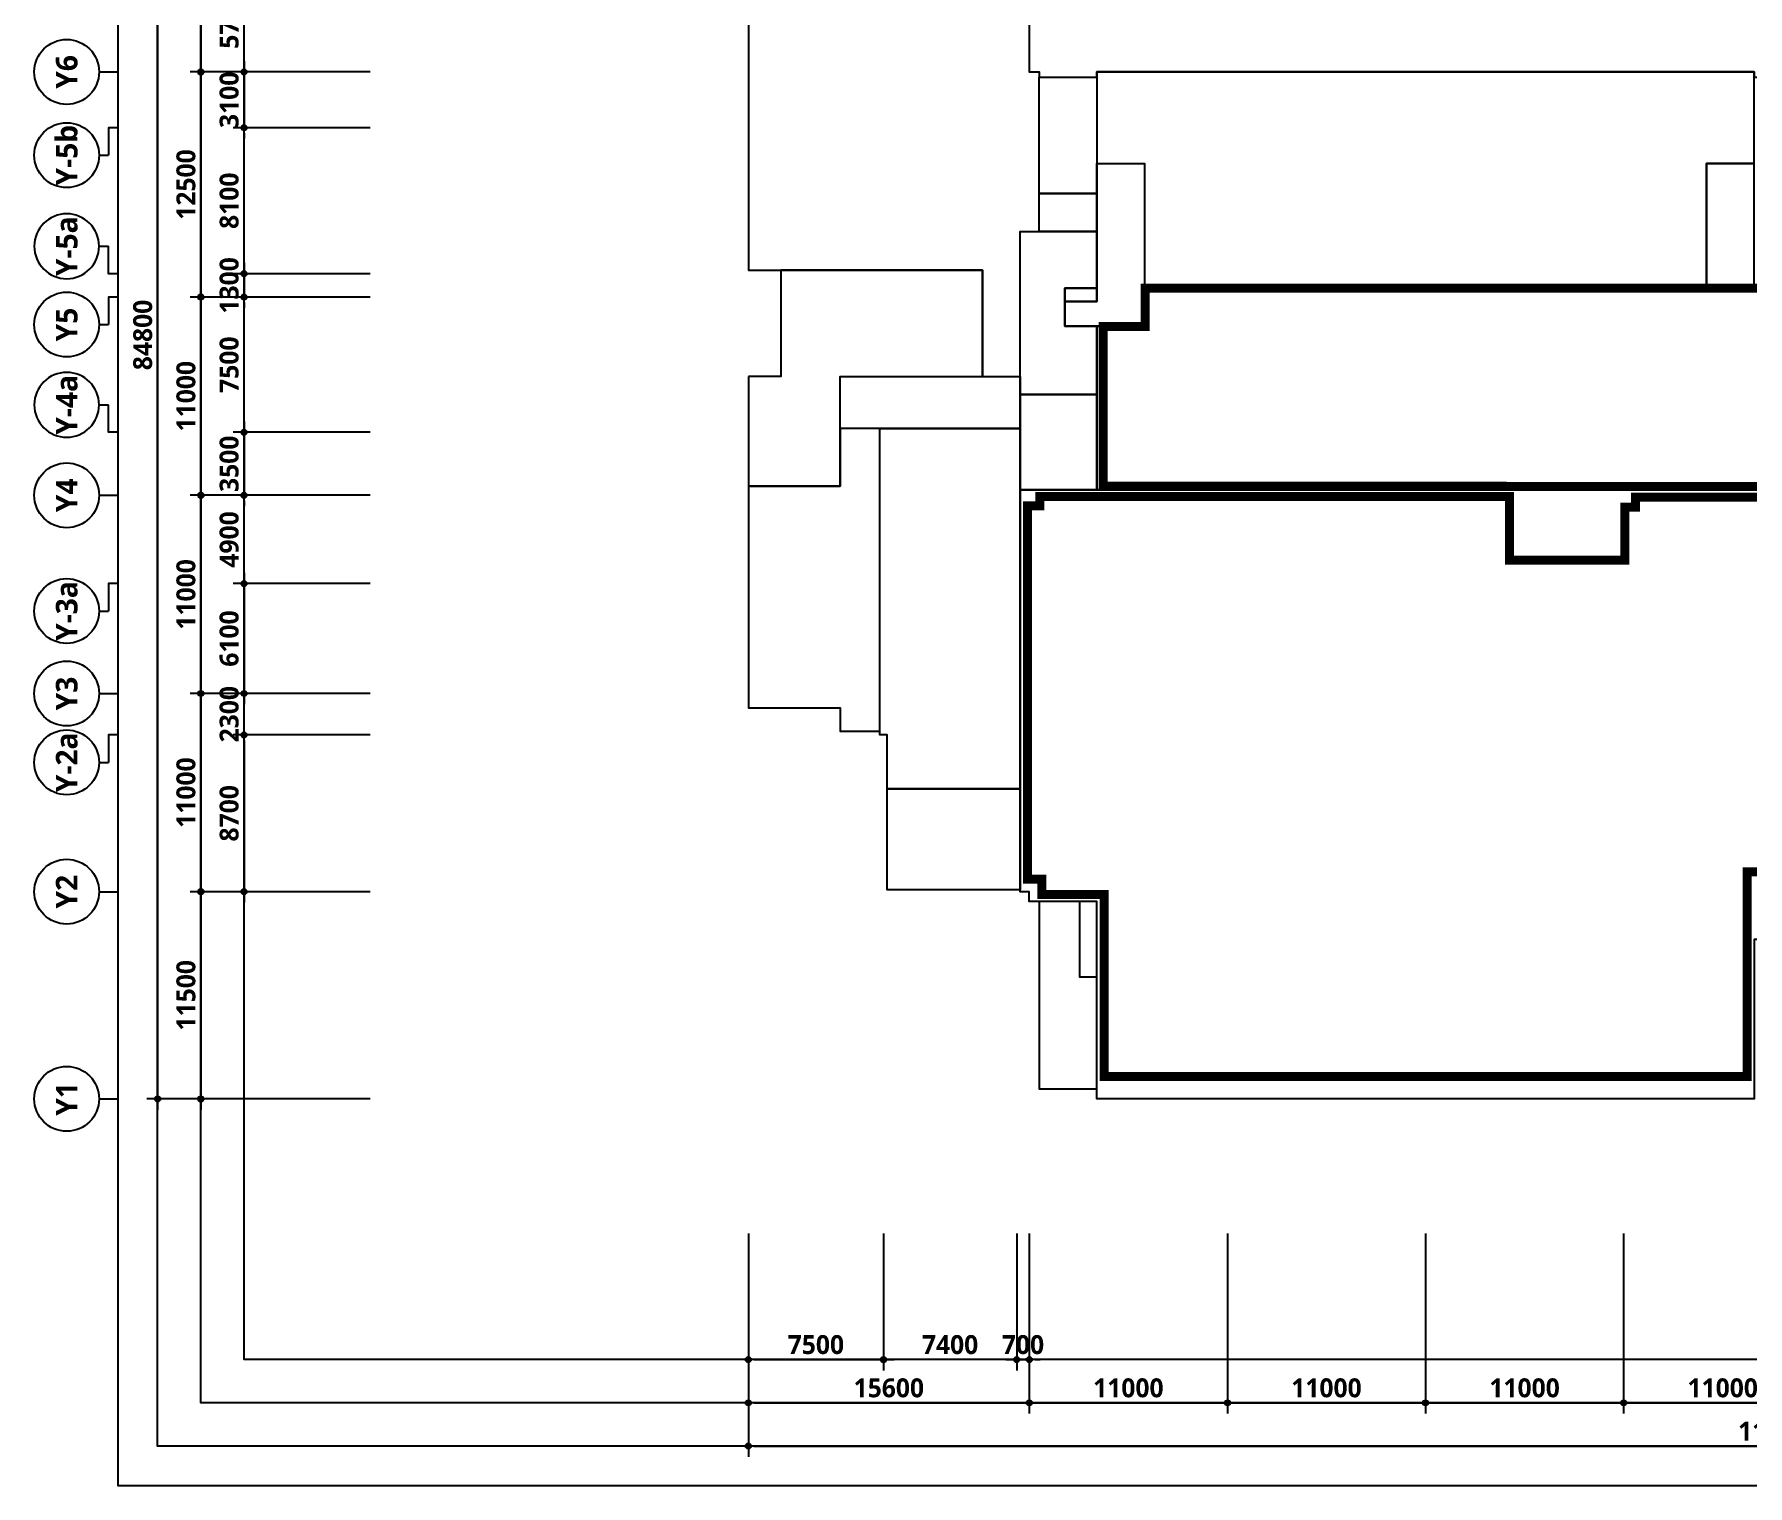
# Model space of a CAD drawing. Header units: millimetres. Extents: x -5354 to 997967, y -1313401 to 249081.
# Drawn here: x 11837 to 106977, y -1284597 to -1204037 of the extents above; entities that cross this region are included whole.
import ezdxf
from ezdxf.enums import TextEntityAlignment as Align

# ---------------------------------------------------------------- set-up
doc = ezdxf.new("R2010")
doc.units = ezdxf.units.MM
doc.header["$LTSCALE"] = 300
doc.header["$MEASUREMENT"] = 0
doc.header["$PDSIZE"] = -10
doc.layers.get('0').update_dxf_attribs({"linetype": 'CONTINUOUS'})
doc.layers.get('Defpoints').update_dxf_attribs({"color": 153, "linetype": 'CONTINUOUS'})
for name, color, linetype in [('A-ANNO-TEXT1', 7, 'CONTINUOUS'), ('A-ST-AXIS-BUB', 7, 'CONTINUOUS'), ('A-ST-AXIS-DIM', 7, 'CONTINUOUS'), ('ILDO_Cosinus Joint', 20, 'CONTINUOUS'), ('X-SEC-종$0$A-ST-AXIS-BUB', 7, 'CONTINUOUS')]:
    doc.layers.add(name, color=color, linetype=linetype)
doc.layers.add('Defpoint', color=161, linetype='CONTINUOUS', plot=False)
doc.layers.add('면적', color=210, linetype='CONTINUOUS', plot=False)
doc.styles.add('SH_대대리576', font='')
doc.styles.get('SH_대대리576').set_extended_font_data('NanumGothic', bold=True)
doc.dimstyles.new('SHP 600', dxfattribs={"dimscale": 300, "dimtxt": 3.5, "dimasz": 1, "dimexe": 2, "dimexo": 2, "dimgap": 1, "dimtad": 1, "dimdec": 0, "dimzin": 0, "dimdsep": 46, "dimtxsty": 'SH_대대리576', "dimblk": 'DIMDOT', "dimcen": 0.09, "dimclrt": 3, "dimadec": 0, "dimazin": 1, "dimtfac": 1, "dimtdec": 0, "dimtix": 1, "dimtmove": 2, "dimatfit": 0, "dimldrblk": 'DIMDOT', "dimfxl": 1, "dimtolj": 1, "dimtzin": 0, "dimarcsym": 0})

# ---------------------------------------------------------------- blocks, each defined once
blk = doc.blocks.new('DIMDOT')
at = {"color": 0}
blk.add_line((-2, 0), (2, 0), dxfattribs=at)
for radius in [0.5, 0.25]:
    blk.add_circle((0, 0), radius, dxfattribs=at)
blk = doc.blocks.new('*D1044')
at = {"layer": 'A-ST-AXIS-DIM', "color": 0, "lineweight": -2, "transparency": 16777216}
for p, q in [((30487, -1178326), (18087, -1178326)), ((18687, -1178626), (18687, -1262826)), ((30487, -1263126), (18087, -1263126))]:
    blk.add_line(p, q, dxfattribs=at)
at = {"layer": 'Defpoints', "color": 0, "transparency": 16777216}
for p in [(31087, -1178326), (18687, -1263126), (31087, -1263126)]:
    blk.add_point(p, dxfattribs=at)
at = {"layer": 'A-ST-AXIS-DIM', "color": 0, "lineweight": -2, "transparency": 16777216, "xscale": 300, "yscale": 300, "zscale": 300}
for p, rotation in [((18687, -1178326), 90), ((18687, -1263126), 270)]:
    blk.add_blockref('DIMDOT', p, dxfattribs=dict(at, rotation=rotation))
at = {"layer": 'A-ST-AXIS-DIM', "color": 3, "transparency": 16777216, "insert": (17862, -1220726), "char_height": 1050, "attachment_point": 5, "rotation": 90, "style": 'SH_대대리576'}
blk.add_mtext('\\A1;84800', dxfattribs=at)
blk = doc.blocks.new('*D1045')
at = {"layer": 'A-ST-AXIS-DIM', "color": 0, "lineweight": -2, "transparency": 16777216}
for p, q in [((30487, -1251626), (20487, -1251626)), ((21087, -1251926), (21087, -1262826)), ((30487, -1263126), (20487, -1263126))]:
    blk.add_line(p, q, dxfattribs=at)
at = {"layer": 'Defpoints', "color": 0, "transparency": 16777216}
for p in [(31087, -1251626), (21087, -1263126), (31087, -1263126)]:
    blk.add_point(p, dxfattribs=at)
at = {"layer": 'A-ST-AXIS-DIM', "color": 0, "lineweight": -2, "transparency": 16777216, "xscale": 300, "yscale": 300, "zscale": 300}
for p, rotation in [((21087, -1251626), 90), ((21087, -1263126), 270)]:
    blk.add_blockref('DIMDOT', p, dxfattribs=dict(at, rotation=rotation))
at = {"layer": 'A-ST-AXIS-DIM', "color": 3, "transparency": 16777216, "insert": (20262, -1257376), "char_height": 1050, "attachment_point": 5, "rotation": 90, "style": 'SH_대대리576'}
blk.add_mtext('\\A1;11500', dxfattribs=at)
blk = doc.blocks.new('*D1046')
at = {"layer": 'A-ST-AXIS-DIM', "color": 0, "lineweight": -2, "transparency": 16777216}
for p, q in [((30487, -1240626), (20487, -1240626)), ((21087, -1240926), (21087, -1251326)), ((30487, -1251626), (20487, -1251626))]:
    blk.add_line(p, q, dxfattribs=at)
at = {"layer": 'Defpoints', "color": 0, "transparency": 16777216}
for p in [(31087, -1240626), (21087, -1251626), (31087, -1251626)]:
    blk.add_point(p, dxfattribs=at)
at = {"layer": 'A-ST-AXIS-DIM', "color": 0, "lineweight": -2, "transparency": 16777216, "xscale": 300, "yscale": 300, "zscale": 300}
for p, rotation in [((21087, -1240626), 90), ((21087, -1251626), 270)]:
    blk.add_blockref('DIMDOT', p, dxfattribs=dict(at, rotation=rotation))
at = {"layer": 'A-ST-AXIS-DIM', "color": 3, "transparency": 16777216, "insert": (20262, -1246126), "char_height": 1050, "attachment_point": 5, "rotation": 90, "style": 'SH_대대리576'}
blk.add_mtext('\\A1;11000', dxfattribs=at)
blk = doc.blocks.new('*D1047')
at = {"layer": 'A-ST-AXIS-DIM', "color": 0, "lineweight": -2, "transparency": 16777216}
for p, q in [((30487, -1229626), (20487, -1229626)), ((21087, -1229926), (21087, -1240326)), ((30487, -1240626), (20487, -1240626))]:
    blk.add_line(p, q, dxfattribs=at)
at = {"layer": 'Defpoints', "color": 0, "transparency": 16777216}
for p in [(31087, -1229626), (21087, -1240626), (31087, -1240626)]:
    blk.add_point(p, dxfattribs=at)
at = {"layer": 'A-ST-AXIS-DIM', "color": 0, "lineweight": -2, "transparency": 16777216, "xscale": 300, "yscale": 300, "zscale": 300}
for p, rotation in [((21087, -1229626), 90), ((21087, -1240626), 270)]:
    blk.add_blockref('DIMDOT', p, dxfattribs=dict(at, rotation=rotation))
at = {"layer": 'A-ST-AXIS-DIM', "color": 3, "transparency": 16777216, "insert": (20262, -1235126), "char_height": 1050, "attachment_point": 5, "rotation": 90, "style": 'SH_대대리576'}
blk.add_mtext('\\A1;11000', dxfattribs=at)
blk = doc.blocks.new('*D1048')
at = {"layer": 'A-ST-AXIS-DIM', "color": 0, "lineweight": -2, "transparency": 16777216}
for p, q in [((30487, -1218626), (20487, -1218626)), ((21087, -1218926), (21087, -1229326)), ((30487, -1229626), (20487, -1229626))]:
    blk.add_line(p, q, dxfattribs=at)
at = {"layer": 'Defpoints', "color": 0, "transparency": 16777216}
for p in [(31087, -1218626), (21087, -1229626), (31087, -1229626)]:
    blk.add_point(p, dxfattribs=at)
at = {"layer": 'A-ST-AXIS-DIM', "color": 0, "lineweight": -2, "transparency": 16777216, "xscale": 300, "yscale": 300, "zscale": 300}
for p, rotation in [((21087, -1218626), 90), ((21087, -1229626), 270)]:
    blk.add_blockref('DIMDOT', p, dxfattribs=dict(at, rotation=rotation))
at = {"layer": 'A-ST-AXIS-DIM', "color": 3, "transparency": 16777216, "insert": (20262, -1224126), "char_height": 1050, "attachment_point": 5, "rotation": 90, "style": 'SH_대대리576'}
blk.add_mtext('\\A1;11000', dxfattribs=at)
blk = doc.blocks.new('*D1049')
at = {"layer": 'A-ST-AXIS-DIM', "color": 0, "lineweight": -2, "transparency": 16777216}
for p, q in [((30487, -1206126), (20487, -1206126)), ((21087, -1206426), (21087, -1218326)), ((30487, -1218626), (20487, -1218626))]:
    blk.add_line(p, q, dxfattribs=at)
at = {"layer": 'Defpoints', "color": 0, "transparency": 16777216}
for p in [(31087, -1206126), (21087, -1218626), (31087, -1218626)]:
    blk.add_point(p, dxfattribs=at)
at = {"layer": 'A-ST-AXIS-DIM', "color": 0, "lineweight": -2, "transparency": 16777216, "xscale": 300, "yscale": 300, "zscale": 300}
for p, rotation in [((21087, -1206126), 90), ((21087, -1218626), 270)]:
    blk.add_blockref('DIMDOT', p, dxfattribs=dict(at, rotation=rotation))
at = {"layer": 'A-ST-AXIS-DIM', "color": 3, "transparency": 16777216, "insert": (20262, -1212376), "char_height": 1050, "attachment_point": 5, "rotation": 90, "style": 'SH_대대리576'}
blk.add_mtext('\\A1;12500', dxfattribs=at)
blk = doc.blocks.new('*D1050')
at = {"layer": 'A-ST-AXIS-DIM', "color": 0, "lineweight": -2, "transparency": 16777216}
for p, q in [((30487, -1190826), (20487, -1190826)), ((21087, -1191126), (21087, -1205826)), ((30487, -1206126), (20487, -1206126))]:
    blk.add_line(p, q, dxfattribs=at)
at = {"layer": 'Defpoints', "color": 0, "transparency": 16777216}
for p in [(31087, -1190826), (21087, -1206126), (31087, -1206126)]:
    blk.add_point(p, dxfattribs=at)
at = {"layer": 'A-ST-AXIS-DIM', "color": 0, "lineweight": -2, "transparency": 16777216, "xscale": 300, "yscale": 300, "zscale": 300}
for p, rotation in [((21087, -1190826), 90), ((21087, -1206126), 270)]:
    blk.add_blockref('DIMDOT', p, dxfattribs=dict(at, rotation=rotation))
at = {"layer": 'A-ST-AXIS-DIM', "color": 3, "transparency": 16777216, "insert": (20262, -1198476), "char_height": 1050, "attachment_point": 5, "rotation": 90, "style": 'SH_대대리576'}
blk.add_mtext('\\A1;15300', dxfattribs=at)
blk = doc.blocks.new('A-ST-AXIS-BUB-1')
at = {"layer": 'A-ST-AXIS-BUB'}
blk.add_line((0, 350), (0, 0), dxfattribs=at)
blk.add_circle((0, 950), 600, dxfattribs=at)
blk = doc.blocks.new('*D1071')
at = {"layer": 'A-ST-AXIS-DIM', "color": 0, "lineweight": -2, "transparency": 16777216}
for p, q in [((51487, -1270597), (51487, -1280597)), ((67087, -1270597), (67087, -1280597)), ((51787, -1279997), (66787, -1279997))]:
    blk.add_line(p, q, dxfattribs=at)
at = {"layer": 'Defpoints', "color": 0, "transparency": 16777216}
for p in [(51487, -1269997), (67087, -1269997), (67087, -1279997)]:
    blk.add_point(p, dxfattribs=at)
at = {"layer": 'A-ST-AXIS-DIM', "color": 0, "lineweight": -2, "transparency": 16777216, "xscale": 300, "yscale": 300, "zscale": 300, "rotation": 180}
blk.add_blockref('DIMDOT', (51487, -1279997), dxfattribs=at)
at = {"layer": 'A-ST-AXIS-DIM', "color": 0, "lineweight": -2, "transparency": 16777216, "xscale": 300, "yscale": 300, "zscale": 300}
blk.add_blockref('DIMDOT', (67087, -1279997), dxfattribs=at)
at = {"layer": 'A-ST-AXIS-DIM', "color": 3, "transparency": 16777216, "insert": (59287, -1279172), "char_height": 1050, "attachment_point": 5, "style": 'SH_대대리576'}
blk.add_mtext('\\A1;15600', dxfattribs=at)
blk = doc.blocks.new('*D1072')
at = {"layer": 'A-ST-AXIS-DIM', "color": 0, "lineweight": -2, "transparency": 16777216}
for p, q in [((67087, -1270597), (67087, -1280597)), ((78087, -1270597), (78087, -1280597)), ((67387, -1279997), (77787, -1279997))]:
    blk.add_line(p, q, dxfattribs=at)
at = {"layer": 'Defpoints', "color": 0, "transparency": 16777216}
for p in [(67087, -1269997), (78087, -1269997), (78087, -1279997)]:
    blk.add_point(p, dxfattribs=at)
at = {"layer": 'A-ST-AXIS-DIM', "color": 0, "lineweight": -2, "transparency": 16777216, "xscale": 300, "yscale": 300, "zscale": 300, "rotation": 180}
blk.add_blockref('DIMDOT', (67087, -1279997), dxfattribs=at)
at = {"layer": 'A-ST-AXIS-DIM', "color": 0, "lineweight": -2, "transparency": 16777216, "xscale": 300, "yscale": 300, "zscale": 300}
blk.add_blockref('DIMDOT', (78087, -1279997), dxfattribs=at)
at = {"layer": 'A-ST-AXIS-DIM', "color": 3, "transparency": 16777216, "insert": (72587, -1279172), "char_height": 1050, "attachment_point": 5, "style": 'SH_대대리576'}
blk.add_mtext('\\A1;11000', dxfattribs=at)
blk = doc.blocks.new('*D1073')
at = {"layer": 'A-ST-AXIS-DIM', "color": 0, "lineweight": -2, "transparency": 16777216}
for p, q in [((78087, -1270597), (78087, -1280597)), ((89087, -1270597), (89087, -1280597)), ((78387, -1279997), (88787, -1279997))]:
    blk.add_line(p, q, dxfattribs=at)
at = {"layer": 'Defpoints', "color": 0, "transparency": 16777216}
for p in [(78087, -1269997), (89087, -1269997), (89087, -1279997)]:
    blk.add_point(p, dxfattribs=at)
at = {"layer": 'A-ST-AXIS-DIM', "color": 0, "lineweight": -2, "transparency": 16777216, "xscale": 300, "yscale": 300, "zscale": 300, "rotation": 180}
blk.add_blockref('DIMDOT', (78087, -1279997), dxfattribs=at)
at = {"layer": 'A-ST-AXIS-DIM', "color": 0, "lineweight": -2, "transparency": 16777216, "xscale": 300, "yscale": 300, "zscale": 300}
blk.add_blockref('DIMDOT', (89087, -1279997), dxfattribs=at)
at = {"layer": 'A-ST-AXIS-DIM', "color": 3, "transparency": 16777216, "insert": (83587, -1279172), "char_height": 1050, "attachment_point": 5, "style": 'SH_대대리576'}
blk.add_mtext('\\A1;11000', dxfattribs=at)
blk = doc.blocks.new('*D1074')
at = {"layer": 'A-ST-AXIS-DIM', "color": 0, "lineweight": -2, "transparency": 16777216}
for p, q in [((89087, -1270597), (89087, -1280597)), ((100087, -1270597), (100087, -1280597)), ((89387, -1279997), (99787, -1279997))]:
    blk.add_line(p, q, dxfattribs=at)
at = {"layer": 'Defpoints', "color": 0, "transparency": 16777216}
for p in [(89087, -1269997), (100087, -1269997), (100087, -1279997)]:
    blk.add_point(p, dxfattribs=at)
at = {"layer": 'A-ST-AXIS-DIM', "color": 0, "lineweight": -2, "transparency": 16777216, "xscale": 300, "yscale": 300, "zscale": 300, "rotation": 180}
blk.add_blockref('DIMDOT', (89087, -1279997), dxfattribs=at)
at = {"layer": 'A-ST-AXIS-DIM', "color": 0, "lineweight": -2, "transparency": 16777216, "xscale": 300, "yscale": 300, "zscale": 300}
blk.add_blockref('DIMDOT', (100087, -1279997), dxfattribs=at)
at = {"layer": 'A-ST-AXIS-DIM', "color": 3, "transparency": 16777216, "insert": (94587, -1279172), "char_height": 1050, "attachment_point": 5, "style": 'SH_대대리576'}
blk.add_mtext('\\A1;11000', dxfattribs=at)
blk = doc.blocks.new('*D1075')
at = {"layer": 'A-ST-AXIS-DIM', "color": 0, "lineweight": -2, "transparency": 16777216}
for p, q in [((100087, -1270597), (100087, -1280597)), ((111087, -1270597), (111087, -1280597)), ((100387, -1279997), (110787, -1279997))]:
    blk.add_line(p, q, dxfattribs=at)
at = {"layer": 'Defpoints', "color": 0, "transparency": 16777216}
for p in [(100087, -1269997), (111087, -1269997), (111087, -1279997)]:
    blk.add_point(p, dxfattribs=at)
at = {"layer": 'A-ST-AXIS-DIM', "color": 0, "lineweight": -2, "transparency": 16777216, "xscale": 300, "yscale": 300, "zscale": 300, "rotation": 180}
blk.add_blockref('DIMDOT', (100087, -1279997), dxfattribs=at)
at = {"layer": 'A-ST-AXIS-DIM', "color": 0, "lineweight": -2, "transparency": 16777216, "xscale": 300, "yscale": 300, "zscale": 300}
blk.add_blockref('DIMDOT', (111087, -1279997), dxfattribs=at)
at = {"layer": 'A-ST-AXIS-DIM', "color": 3, "transparency": 16777216, "insert": (105587, -1279172), "char_height": 1050, "attachment_point": 5, "style": 'SH_대대리576'}
blk.add_mtext('\\A1;11000', dxfattribs=at)
blk = doc.blocks.new('*D1083')
at = {"layer": 'A-ST-AXIS-DIM', "color": 0, "lineweight": -2, "transparency": 16777216}
for p, q in [((51487, -1270597), (51487, -1282997)), ((166087, -1270597), (166087, -1282997)), ((51787, -1282397), (165787, -1282397))]:
    blk.add_line(p, q, dxfattribs=at)
at = {"layer": 'Defpoints', "color": 0, "transparency": 16777216}
for p in [(51487, -1269997), (166087, -1269997), (166087, -1282397)]:
    blk.add_point(p, dxfattribs=at)
at = {"layer": 'A-ST-AXIS-DIM', "color": 0, "lineweight": -2, "transparency": 16777216, "xscale": 300, "yscale": 300, "zscale": 300, "rotation": 180}
blk.add_blockref('DIMDOT', (51487, -1282397), dxfattribs=at)
at = {"layer": 'A-ST-AXIS-DIM', "color": 0, "lineweight": -2, "transparency": 16777216, "xscale": 300, "yscale": 300, "zscale": 300}
blk.add_blockref('DIMDOT', (166087, -1282397), dxfattribs=at)
at = {"layer": 'A-ST-AXIS-DIM', "color": 3, "transparency": 16777216, "insert": (108787, -1281572), "char_height": 1050, "attachment_point": 5, "style": 'SH_대대리576'}
blk.add_mtext('\\A1;114600', dxfattribs=at)
blk = doc.blocks.new('A-ST-AXIS-BUB-2')
at = {"layer": 'X-SEC-종$0$A-ST-AXIS-BUB'}
blk.add_line((1800, 1050, -103000), (1800, 525, -103000), dxfattribs=at)
at = {"layer": 'X-SEC-종$0$A-ST-AXIS-BUB', "elevation": -103000}
blk.add_lwpolyline([(3323, 0), (3323, 525), (1800, 525)], dxfattribs=at)
at = {"layer": 'X-SEC-종$0$A-ST-AXIS-BUB'}
blk.add_circle((1800, 2850, -103000), 1800, dxfattribs=at)
blk = doc.blocks.new('*D1153')
at = {"layer": 'A-ST-AXIS-DIM', "color": 0, "lineweight": -2, "transparency": 16777216}
for p, q in [((23487, -1240326), (23487, -1240026)), ((30487, -1240626), (22887, -1240626)), ((23487, -1242926), (23487, -1240626)), ((30487, -1242926), (22887, -1242926)), ((23487, -1243226), (23487, -1243526))]:
    blk.add_line(p, q, dxfattribs=at)
at = {"layer": 'Defpoints', "color": 0, "transparency": 16777216}
for p in [(23487, -1240626), (31087, -1240626), (31087, -1242926)]:
    blk.add_point(p, dxfattribs=at)
at = {"layer": 'A-ST-AXIS-DIM', "color": 0, "lineweight": -2, "transparency": 16777216, "xscale": 300, "yscale": 300, "zscale": 300}
for p, rotation in [((23487, -1240626), 270), ((23487, -1242926), 90)]:
    blk.add_blockref('DIMDOT', p, dxfattribs=dict(at, rotation=rotation))
at = {"layer": 'A-ST-AXIS-DIM', "color": 3, "transparency": 16777216, "insert": (22662, -1241776), "char_height": 1050, "attachment_point": 5, "rotation": 90, "style": 'SH_대대리576'}
blk.add_mtext('\\A1;2300', dxfattribs=at)
blk = doc.blocks.new('*D1154')
at = {"layer": 'A-ST-AXIS-DIM', "color": 0, "lineweight": -2, "transparency": 16777216}
for p, q in [((30487, -1242926), (22887, -1242926)), ((23487, -1243226), (23487, -1251326)), ((30487, -1251626), (22887, -1251626))]:
    blk.add_line(p, q, dxfattribs=at)
at = {"layer": 'Defpoints', "color": 0, "transparency": 16777216}
for p in [(31087, -1242926), (23487, -1251626), (31087, -1251626)]:
    blk.add_point(p, dxfattribs=at)
at = {"layer": 'A-ST-AXIS-DIM', "color": 0, "lineweight": -2, "transparency": 16777216, "xscale": 300, "yscale": 300, "zscale": 300}
for p, rotation in [((23487, -1242926), 90), ((23487, -1251626), 270)]:
    blk.add_blockref('DIMDOT', p, dxfattribs=dict(at, rotation=rotation))
at = {"layer": 'A-ST-AXIS-DIM', "color": 3, "transparency": 16777216, "insert": (22662, -1247276), "char_height": 1050, "attachment_point": 5, "rotation": 90, "style": 'SH_대대리576'}
blk.add_mtext('\\A1;8700', dxfattribs=at)
blk = doc.blocks.new('*D1155')
at = {"layer": 'A-ST-AXIS-DIM', "color": 0, "lineweight": -2, "transparency": 16777216}
for p, q in [((30487, -1234526), (22887, -1234526)), ((23487, -1234826), (23487, -1240326)), ((30487, -1240626), (22887, -1240626))]:
    blk.add_line(p, q, dxfattribs=at)
at = {"layer": 'Defpoints', "color": 0, "transparency": 16777216}
for p in [(31087, -1234526), (23487, -1240626), (31087, -1240626)]:
    blk.add_point(p, dxfattribs=at)
at = {"layer": 'A-ST-AXIS-DIM', "color": 0, "lineweight": -2, "transparency": 16777216, "xscale": 300, "yscale": 300, "zscale": 300}
for p, rotation in [((23487, -1234526), 90), ((23487, -1240626), 270)]:
    blk.add_blockref('DIMDOT', p, dxfattribs=dict(at, rotation=rotation))
at = {"layer": 'A-ST-AXIS-DIM', "color": 3, "transparency": 16777216, "insert": (22662, -1237576), "char_height": 1050, "attachment_point": 5, "rotation": 90, "style": 'SH_대대리576'}
blk.add_mtext('\\A1;6100', dxfattribs=at)
blk = doc.blocks.new('*D1156')
at = {"layer": 'A-ST-AXIS-DIM', "color": 0, "lineweight": -2, "transparency": 16777216}
for p, q in [((30487, -1229626), (22887, -1229626)), ((23487, -1234226), (23487, -1229926)), ((30487, -1234526), (22887, -1234526))]:
    blk.add_line(p, q, dxfattribs=at)
at = {"layer": 'Defpoints', "color": 0, "transparency": 16777216}
for p in [(23487, -1229626), (31087, -1229626), (31087, -1234526)]:
    blk.add_point(p, dxfattribs=at)
at = {"layer": 'A-ST-AXIS-DIM', "color": 0, "lineweight": -2, "transparency": 16777216, "xscale": 300, "yscale": 300, "zscale": 300}
for p, rotation in [((23487, -1229626), 90), ((23487, -1234526), 270)]:
    blk.add_blockref('DIMDOT', p, dxfattribs=dict(at, rotation=rotation))
at = {"layer": 'A-ST-AXIS-DIM', "color": 3, "transparency": 16777216, "insert": (22662, -1232076), "char_height": 1050, "attachment_point": 5, "rotation": 90, "style": 'SH_대대리576'}
blk.add_mtext('\\A1;4900', dxfattribs=at)
blk = doc.blocks.new('*D1157')
at = {"layer": 'A-ST-AXIS-DIM', "color": 0, "lineweight": -2, "transparency": 16777216}
for p, q in [((30487, -1226126), (22887, -1226126)), ((23487, -1225826), (23487, -1225526)), ((23487, -1226126), (23487, -1229626)), ((30487, -1229626), (22887, -1229626)), ((23487, -1229926), (23487, -1230226))]:
    blk.add_line(p, q, dxfattribs=at)
at = {"layer": 'Defpoints', "color": 0, "transparency": 16777216}
for p in [(31087, -1226126), (23487, -1229626), (31087, -1229626)]:
    blk.add_point(p, dxfattribs=at)
at = {"layer": 'A-ST-AXIS-DIM', "color": 0, "lineweight": -2, "transparency": 16777216, "xscale": 300, "yscale": 300, "zscale": 300}
for p, rotation in [((23487, -1226126), 270), ((23487, -1229626), 90)]:
    blk.add_blockref('DIMDOT', p, dxfattribs=dict(at, rotation=rotation))
at = {"layer": 'A-ST-AXIS-DIM', "color": 3, "transparency": 16777216, "insert": (22662, -1227876), "char_height": 1050, "attachment_point": 5, "rotation": 90, "style": 'SH_대대리576'}
blk.add_mtext('\\A1;3500', dxfattribs=at)
blk = doc.blocks.new('*D1158')
at = {"layer": 'A-ST-AXIS-DIM', "color": 0, "lineweight": -2, "transparency": 16777216}
for p, q in [((30487, -1218626), (22887, -1218626)), ((23487, -1225826), (23487, -1218926)), ((30487, -1226126), (22887, -1226126))]:
    blk.add_line(p, q, dxfattribs=at)
at = {"layer": 'Defpoints', "color": 0, "transparency": 16777216}
for p in [(23487, -1218626), (31087, -1218626), (31087, -1226126)]:
    blk.add_point(p, dxfattribs=at)
at = {"layer": 'A-ST-AXIS-DIM', "color": 0, "lineweight": -2, "transparency": 16777216, "xscale": 300, "yscale": 300, "zscale": 300}
for p, rotation in [((23487, -1218626), 90), ((23487, -1226126), 270)]:
    blk.add_blockref('DIMDOT', p, dxfattribs=dict(at, rotation=rotation))
at = {"layer": 'A-ST-AXIS-DIM', "color": 3, "transparency": 16777216, "insert": (22662, -1222376), "char_height": 1050, "attachment_point": 5, "rotation": 90, "style": 'SH_대대리576'}
blk.add_mtext('\\A1;7500', dxfattribs=at)
blk = doc.blocks.new('*D1159')
at = {"layer": 'A-ST-AXIS-DIM', "color": 0, "lineweight": -2, "transparency": 16777216}
for p, q in [((23487, -1217026), (23487, -1216726)), ((30487, -1217326), (22887, -1217326)), ((23487, -1217326), (23487, -1218626)), ((30487, -1218626), (22887, -1218626)), ((23487, -1218926), (23487, -1219226))]:
    blk.add_line(p, q, dxfattribs=at)
at = {"layer": 'Defpoints', "color": 0, "transparency": 16777216}
for p in [(31087, -1217326), (23487, -1218626), (31087, -1218626)]:
    blk.add_point(p, dxfattribs=at)
at = {"layer": 'A-ST-AXIS-DIM', "color": 0, "lineweight": -2, "transparency": 16777216, "xscale": 300, "yscale": 300, "zscale": 300}
for p, rotation in [((23487, -1217326), 270), ((23487, -1218626), 90)]:
    blk.add_blockref('DIMDOT', p, dxfattribs=dict(at, rotation=rotation))
at = {"layer": 'A-ST-AXIS-DIM', "color": 3, "transparency": 16777216, "insert": (22662, -1217976), "char_height": 1050, "attachment_point": 5, "rotation": 90, "style": 'SH_대대리576'}
blk.add_mtext('\\A1;1300', dxfattribs=at)
blk = doc.blocks.new('*D1160')
at = {"layer": 'A-ST-AXIS-DIM', "color": 0, "lineweight": -2, "transparency": 16777216}
for p, q in [((30487, -1209226), (22887, -1209226)), ((23487, -1217026), (23487, -1209526)), ((30487, -1217326), (22887, -1217326))]:
    blk.add_line(p, q, dxfattribs=at)
at = {"layer": 'Defpoints', "color": 0, "transparency": 16777216}
for p in [(23487, -1209226), (31087, -1209226), (31087, -1217326)]:
    blk.add_point(p, dxfattribs=at)
at = {"layer": 'A-ST-AXIS-DIM', "color": 0, "lineweight": -2, "transparency": 16777216, "xscale": 300, "yscale": 300, "zscale": 300}
for p, rotation in [((23487, -1209226), 90), ((23487, -1217326), 270)]:
    blk.add_blockref('DIMDOT', p, dxfattribs=dict(at, rotation=rotation))
at = {"layer": 'A-ST-AXIS-DIM', "color": 3, "transparency": 16777216, "insert": (22662, -1213276), "char_height": 1050, "attachment_point": 5, "rotation": 90, "style": 'SH_대대리576'}
blk.add_mtext('\\A1;8100', dxfattribs=at)
blk = doc.blocks.new('*D1161')
at = {"layer": 'A-ST-AXIS-DIM', "color": 0, "lineweight": -2, "transparency": 16777216}
for p, q in [((30487, -1206126), (22887, -1206126)), ((23487, -1205826), (23487, -1205526)), ((23487, -1206126), (23487, -1209226)), ((30487, -1209226), (22887, -1209226)), ((23487, -1209526), (23487, -1209826))]:
    blk.add_line(p, q, dxfattribs=at)
at = {"layer": 'Defpoints', "color": 0, "transparency": 16777216}
for p in [(31087, -1206126), (23487, -1209226), (31087, -1209226)]:
    blk.add_point(p, dxfattribs=at)
at = {"layer": 'A-ST-AXIS-DIM', "color": 0, "lineweight": -2, "transparency": 16777216, "xscale": 300, "yscale": 300, "zscale": 300}
for p, rotation in [((23487, -1206126), 270), ((23487, -1209226), 90)]:
    blk.add_blockref('DIMDOT', p, dxfattribs=dict(at, rotation=rotation))
at = {"layer": 'A-ST-AXIS-DIM', "color": 3, "transparency": 16777216, "insert": (22662, -1207676), "char_height": 1050, "attachment_point": 5, "rotation": 90, "style": 'SH_대대리576'}
blk.add_mtext('\\A1;3100', dxfattribs=at)
blk = doc.blocks.new('*D1162')
at = {"layer": 'A-ST-AXIS-DIM', "color": 0, "lineweight": -2, "transparency": 16777216}
for p, q in [((30487, -1200426), (22887, -1200426)), ((23487, -1205826), (23487, -1200726)), ((30487, -1206126), (22887, -1206126))]:
    blk.add_line(p, q, dxfattribs=at)
at = {"layer": 'Defpoints', "color": 0, "transparency": 16777216}
for p in [(23487, -1200426), (31087, -1200426), (31087, -1206126)]:
    blk.add_point(p, dxfattribs=at)
at = {"layer": 'A-ST-AXIS-DIM', "color": 0, "lineweight": -2, "transparency": 16777216, "xscale": 300, "yscale": 300, "zscale": 300}
for p, rotation in [((23487, -1200426), 90), ((23487, -1206126), 270)]:
    blk.add_blockref('DIMDOT', p, dxfattribs=dict(at, rotation=rotation))
at = {"layer": 'A-ST-AXIS-DIM', "color": 3, "transparency": 16777216, "insert": (22662, -1203276), "char_height": 1050, "attachment_point": 5, "rotation": 90, "style": 'SH_대대리576'}
blk.add_mtext('\\A1;5700', dxfattribs=at)
blk = doc.blocks.new('*D1179')
at = {"layer": 'A-ST-AXIS-DIM', "color": 0, "lineweight": -2, "transparency": 16777216}
for p, q in [((51487, -1270597), (51487, -1278197)), ((58987, -1270597), (58987, -1278197)), ((51787, -1277597), (58687, -1277597))]:
    blk.add_line(p, q, dxfattribs=at)
at = {"layer": 'Defpoints', "color": 0, "transparency": 16777216}
for p in [(51487, -1269997), (58987, -1269997), (58987, -1277597)]:
    blk.add_point(p, dxfattribs=at)
at = {"layer": 'A-ST-AXIS-DIM', "color": 0, "lineweight": -2, "transparency": 16777216, "xscale": 300, "yscale": 300, "zscale": 300, "rotation": 180}
blk.add_blockref('DIMDOT', (51487, -1277597), dxfattribs=at)
at = {"layer": 'A-ST-AXIS-DIM', "color": 0, "lineweight": -2, "transparency": 16777216, "xscale": 300, "yscale": 300, "zscale": 300}
blk.add_blockref('DIMDOT', (58987, -1277597), dxfattribs=at)
at = {"layer": 'A-ST-AXIS-DIM', "color": 3, "transparency": 16777216, "insert": (55237, -1276772), "char_height": 1050, "attachment_point": 5, "style": 'SH_대대리576'}
blk.add_mtext('\\A1;7500', dxfattribs=at)
blk = doc.blocks.new('*D1180')
at = {"layer": 'A-ST-AXIS-DIM', "color": 0, "lineweight": -2, "transparency": 16777216}
for p, q in [((58987, -1270597), (58987, -1278197)), ((66387, -1270597), (66387, -1278197)), ((66087, -1277597), (59287, -1277597))]:
    blk.add_line(p, q, dxfattribs=at)
at = {"layer": 'Defpoints', "color": 0, "transparency": 16777216}
for p in [(58987, -1269997), (66387, -1269997), (58987, -1277597)]:
    blk.add_point(p, dxfattribs=at)
at = {"layer": 'A-ST-AXIS-DIM', "color": 0, "lineweight": -2, "transparency": 16777216, "xscale": 300, "yscale": 300, "zscale": 300, "rotation": 180}
blk.add_blockref('DIMDOT', (58987, -1277597), dxfattribs=at)
at = {"layer": 'A-ST-AXIS-DIM', "color": 0, "lineweight": -2, "transparency": 16777216, "xscale": 300, "yscale": 300, "zscale": 300}
blk.add_blockref('DIMDOT', (66387, -1277597), dxfattribs=at)
at = {"layer": 'A-ST-AXIS-DIM', "color": 3, "transparency": 16777216, "insert": (62687, -1276772), "char_height": 1050, "attachment_point": 5, "style": 'SH_대대리576'}
blk.add_mtext('\\A1;7400', dxfattribs=at)
blk = doc.blocks.new('*D1181')
at = {"layer": 'A-ST-AXIS-DIM', "color": 0, "lineweight": -2, "transparency": 16777216}
for p, q in [((66387, -1270597), (66387, -1278197)), ((67087, -1270597), (67087, -1278197)), ((66087, -1277597), (65787, -1277597)), ((66387, -1277597), (67087, -1277597)), ((67387, -1277597), (67687, -1277597))]:
    blk.add_line(p, q, dxfattribs=at)
at = {"layer": 'Defpoints', "color": 0, "transparency": 16777216}
for p in [(66387, -1269997), (67087, -1269997), (67087, -1277597)]:
    blk.add_point(p, dxfattribs=at)
at = {"layer": 'A-ST-AXIS-DIM', "color": 0, "lineweight": -2, "transparency": 16777216, "xscale": 300, "yscale": 300, "zscale": 300}
blk.add_blockref('DIMDOT', (66387, -1277597), dxfattribs=at)
at = {"layer": 'A-ST-AXIS-DIM', "color": 0, "lineweight": -2, "transparency": 16777216, "xscale": 300, "yscale": 300, "zscale": 300, "rotation": 180}
blk.add_blockref('DIMDOT', (67087, -1277597), dxfattribs=at)
at = {"layer": 'A-ST-AXIS-DIM', "color": 3, "transparency": 16777216, "insert": (66737, -1276772), "char_height": 1050, "attachment_point": 5, "style": 'SH_대대리576'}
blk.add_mtext('\\A1;700', dxfattribs=at)
blk = doc.blocks.new('G$C67953E58')
at = {"layer": '면적'}
for points in [[(95200, 72300), (54600, 72300), (54600, 84800), (48600, 84800), (0, 84800), (0, 46000), (1300, 46000), (1800, 46000), (13000, 46000), (13000, 40100), (15100, 40100), (15100, 48150), (16150, 48150), (16150, 50250), (16150, 56700), (19350, 56700), (19350, 56700), (19350, 57000), (55850, 57000), (55850, 56700), (55850, 56700), (59100, 56700), (59100, 57000), (95200, 57000)], [(16150, 56700), (19350, 56700), (19350, 50250), (16150, 50250)], [(19350, 56700), (19350, 51920), (22000, 51920), (22000, 45000), (53200, 45000), (53200, 51920), (55850, 51920), (55850, 56700), (55850, 56700), (55850, 57000), (19350, 57000), (19350, 56700)], [(17570, 42890), (17570, 44250), (19350, 44250), (19350, 51920), (22000, 51920), (22000, 45000), (22000, 45000), (22000, 42890), (19350, 42890), (19350, 42890)], [(53200, 45025), (55850, 45025), (55850, 51920), (53200, 51920)], [(19350, 48150), (16150, 48150), (16150, 50250), (19350, 50250)], [(15100, 48150), (19350, 48150), (19350, 45000), (17570, 45000), (17570, 42890), (19350, 42890), (19350, 39090), (15100, 39090)], [(0, 40100), (0, 34000), (5100, 34000), (5100, 40100), (13000, 40100), (13000, 46000), (1800, 46000), (1800, 40100)], [(17570, 45000), (19350, 45000), (19350, 44250), (17570, 44250)], [(19350, 33800), (19350, 42890), (22000, 42890), (22000, 45000), (53200, 45000), (53200, 45025), (60100, 45025), (60100, 45000), (108200, 45000), (108200, 45025), (114600, 45025), (114600, 33800)], [(5100, 40100), (15100, 40100), (15100, 37200), (5100, 37200)], [(15100, 39090), (19350, 39090), (19350, 33800), (15100, 33800)], [(0, 34000), (0, 21700), (5100, 21700), (5100, 20400), (7300, 20400), (7300, 37200), (5100, 37200), (5100, 34000), (0, 34000)], [(7700, 17200), (7700, 20200), (7300, 20200), (7300, 37200), (15100, 37200), (15100, 17200)], [(15100, 33800), (59600, 33800), (59600, 12200), (58300, 12200), (58300, 8850), (55850, 8850), (55850, 0), (19350, 0), (19350, 10950), (15600, 10950), (15600, 11500), (15100, 11500)], [(7700, 17200), (15100, 17200), (15100, 11600), (7700, 11600), (7700, 17200)], [(18400, 10950), (16150, 10950), (16150, 550), (19350, 550), (19350, 6750), (18400, 6750)]]:
    blk.add_lwpolyline(points, close=True, dxfattribs=at)
blk.add_lwpolyline([(54600, 72300), (15600, 72300), (15600, 57000), (16150, 57000), (16150, 56700)], dxfattribs=at)

msp = doc.modelspace()

# ---------------------------------------------------------------- linework, layer by layer
at = {"layer": 'Defpoint'}
for points in [[(187687.2, -1284597.4), (16487.2, -1284597.4), (16487.2, -1156025.9), (187687.2, -1156025.9)], [(185487.2, -1282397.4), (18687.2, -1282397.4), (18687.2, -1158225.9), (185487.2, -1158225.9)], [(183087.2, -1279997.4), (21087.2, -1279997.4), (21087.2, -1160625.9), (183087.2, -1160625.9)], [(180687.2, -1277597.4), (23487.2, -1277597.4), (23487.2, -1163025.9), (180687.2, -1163025.9)]]:
    msp.add_lwpolyline(points, close=True, dxfattribs=at)
at = {"layer": 'ILDO_Cosinus Joint', "const_width": 500, "elevation": 103000}
for points in [[(73512.2, -1218125.9), (73512.2, -1220260.9), (71187.2, -1220260.9), (71187.2, -1229121.9), (161337.2, -1229146.9), (161337.2, -1218125.9)], [(67666.2, -1229696.9), (67666.2, -1230204.9), (66987.2, -1230204.9), (66987.2, -1250925.9), (67787.2, -1250925.9), (67787.2, -1251775.9), (71237.2, -1251775.9), (71237.2, -1261875.9), (106937.2, -1261875.9), (106937.2, -1250525.9), (110774.7, -1250525.9), (110774.7, -1230254.9), (110458.2, -1230254.9), (110458.2, -1229721.9), (100741.2, -1229721.9), (100741.2, -1230279.9), (100158.2, -1230279.9), (100158.2, -1233221.9), (93741.2, -1233221.9), (93741.2, -1229696.9), (89087.2, -1229696.9), (89087.2, -1229696.9)]]:
    msp.add_lwpolyline(points, close=True, dxfattribs=at)

# ---------------------------------------------------------------- block references
msp.add_blockref('G$C67953E58', (51487.2, -1263125.9))
at = {"layer": 'A-ST-AXIS-BUB', "xscale": 3, "yscale": 3, "zscale": 3, "rotation": 90}
for p in [(16487.2, -1206125.9), (16487.2, -1229625.9), (16487.2, -1240625.9), (16487.2, -1251625.9), (16487.2, -1263125.9)]:
    msp.add_blockref('A-ST-AXIS-BUB-1', p, dxfattribs=at)
at = {"layer": 'A-ST-AXIS-BUB'}
for p, rotation in [((16487.2, -1212548.8), 90), ((16487.2, -1221948.8), 90.00000000000001), ((16487.2, -1237848.8), 90), ((16487.2, -1246248.8), 90)]:
    msp.add_blockref('A-ST-AXIS-BUB-2', p, dxfattribs=dict(at, rotation=rotation))
at = {"layer": 'A-ST-AXIS-BUB', "xscale": -1, "rotation": 89.99999999999993}
for p in [(16487.2, -1214003), (16487.2, -1222803)]:
    msp.add_blockref('A-ST-AXIS-BUB-2', p, dxfattribs=at)

# ---------------------------------------------------------------- texts
at = {"layer": 'A-ANNO-TEXT1', "style": 'SH_대대리576'}
for s, p in [('Y6', (13637.2, -1206125.9)), ('Y-5b', (13637.2, -1210748.8)), ('Y-5a', (13637.2, -1215803)), ('Y5', (13637.2, -1220148.8)), ('Y-4a', (13637.2, -1224603)), ('Y4', (13637.2, -1229625.9)), ('Y-3a', (13637.2, -1236048.8)), ('Y3', (13637.2, -1240625.9)), ('Y-2a', (13637.2, -1244448.8)), ('Y2', (13637.2, -1251625.9)), ('Y1', (13637.2, -1263125.9))]:
    msp.add_text(s, height=1200, rotation=90, dxfattribs=at).set_placement(p, align=Align.MIDDLE_CENTER)

# ---------------------------------------------------------------- dimensions: what is measured, and where the dimension line sits
at = {"layer": 'A-ST-AXIS-DIM'}
for base, p1, p2, angle, picture, middle in [((18687.2, -1263125.9), (31087.2, -1178325.9), (31087.2, -1263125.9), 90, '*D1044', (17862.2, -1220725.9)), ((21087.2, -1206125.9), (31087.2, -1190825.9), (31087.2, -1206125.9), 90, '*D1050', (20262.2, -1198475.9)), ((23487.2, -1200425.9), (31087.2, -1206125.9), (31087.2, -1200425.9), 270, '*D1162', (22662.2, -1203275.9)), ((21087.2, -1218625.9), (31087.2, -1206125.9), (31087.2, -1218625.9), 90, '*D1049', (20262.2, -1212375.9)), ((23487.2, -1209225.9), (31087.2, -1206125.9), (31087.2, -1209225.9), 90, '*D1161', (22662.2, -1207675.9)), ((23487.2, -1209225.9), (31087.2, -1217325.9), (31087.2, -1209225.9), 270, '*D1160', (22662.2, -1213275.9)), ((23487.2, -1218625.9), (31087.2, -1217325.9), (31087.2, -1218625.9), 90, '*D1159', (22662.2, -1217975.9)), ((21087.2, -1229625.9), (31087.2, -1218625.9), (31087.2, -1229625.9), 90, '*D1048', (20262.2, -1224125.9)), ((23487.2, -1218625.9), (31087.2, -1226125.9), (31087.2, -1218625.9), 270, '*D1158', (22662.2, -1222375.9)), ((23487.2, -1229625.9), (31087.2, -1226125.9), (31087.2, -1229625.9), 90, '*D1157', (22662.2, -1227875.9)), ((21087.2, -1240625.9), (31087.2, -1229625.9), (31087.2, -1240625.9), 90, '*D1047', (20262.2, -1235125.9)), ((23487.2, -1229625.9), (31087.2, -1234525.9), (31087.2, -1229625.9), 270, '*D1156', (22662.2, -1232075.9)), ((23487.2, -1240625.9), (31087.2, -1234525.9), (31087.2, -1240625.9), 90, '*D1155', (22662.2, -1237575.9)), ((21087.2, -1251625.9), (31087.2, -1240625.9), (31087.2, -1251625.9), 90, '*D1046', (20262.2, -1246125.9)), ((23487.2, -1240625.9), (31087.2, -1242925.9), (31087.2, -1240625.9), 270, '*D1153', (22662.2, -1241775.9)), ((23487.2, -1251625.9), (31087.2, -1242925.9), (31087.2, -1251625.9), 90, '*D1154', (22662.2, -1247275.9)), ((21087.2, -1263125.9), (31087.2, -1251625.9), (31087.2, -1263125.9), 90, '*D1045', (20262.2, -1257375.9)), ((67087.2, -1279997.4), (51487.2, -1269997.4), (67087.2, -1269997.4), 180, '*D1071', (59287.2, -1279172.4)), ((166087.2, -1282397.4), (51487.2, -1269997.4), (166087.2, -1269997.4), 180, '*D1083', (108787.2, -1281572.4)), ((58987.2, -1277597.4), (66387.2, -1269997.4), (58987.2, -1269997.4), 180, '*D1180', (62687.2, -1276772.4)), ((78087.2, -1279997.4), (67087.2, -1269997.4), (78087.2, -1269997.4), 180, '*D1072', (72587.2, -1279172.4)), ((89087.2, -1279997.4), (78087.2, -1269997.4), (89087.2, -1269997.4), 180, '*D1073', (83587.2, -1279172.4)), ((100087.2, -1279997.4), (89087.2, -1269997.4), (100087.2, -1269997.4), 180, '*D1074', (94587.2, -1279172.4)), ((111087.2, -1279997.4), (100087.2, -1269997.4), (111087.2, -1269997.4), 180, '*D1075', (105587.2, -1279172.4))]:
    dim = msp.add_linear_dim(base=base, p1=p1, p2=p2, angle=angle, dimstyle='SHP 600', dxfattribs=at)
    dim.commit()
    dim.dimension.update_dxf_attribs({"geometry": picture, "text_midpoint": middle})
for base, p1, p2, picture, middle in [((58987.2, -1277597.4), (51487.2, -1269997.4), (58987.2, -1269997.4), '*D1179', (55237.2, -1276772.4)), ((67087.2, -1277597.4), (66387.2, -1269997.4), (67087.2, -1269997.4), '*D1181', (66737.2, -1276772.4))]:
    dim = msp.add_linear_dim(base=base, p1=p1, p2=p2, dimstyle='SHP 600', dxfattribs=at)
    dim.commit()
    dim.dimension.update_dxf_attribs({"geometry": picture, "text_midpoint": middle})

doc.saveas('drawing.dxf')
